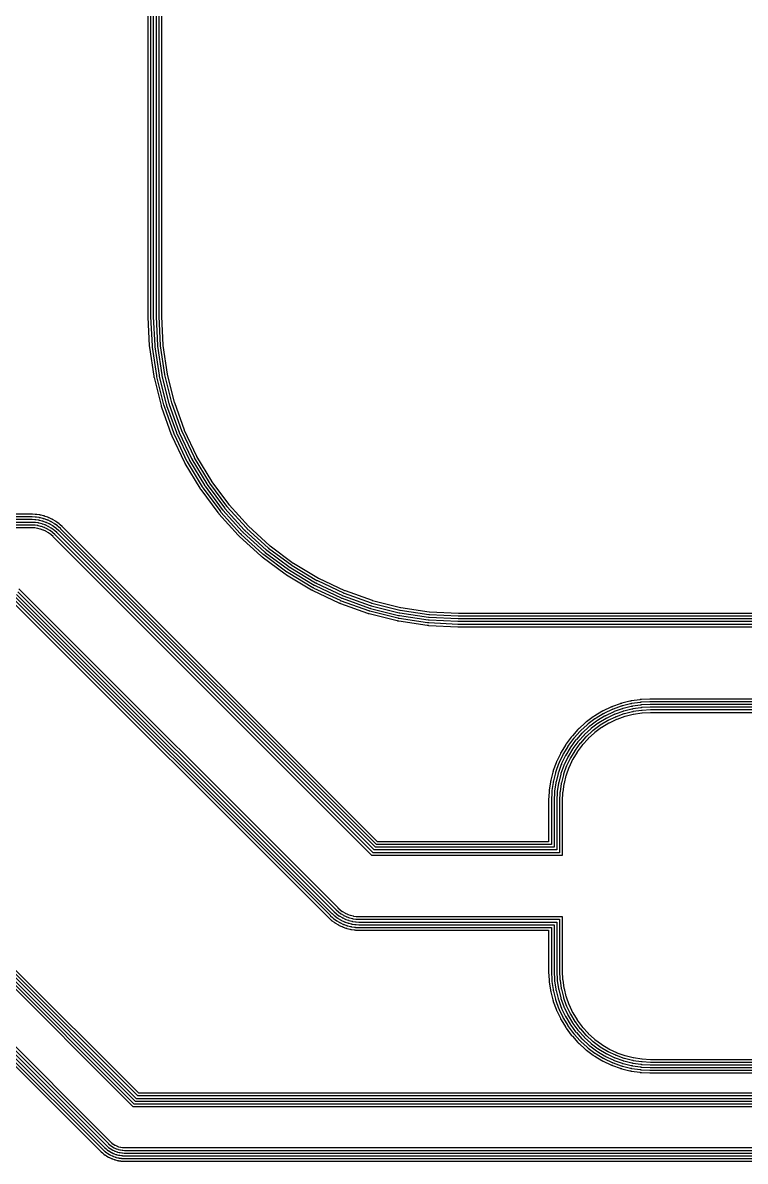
# Model space of a CAD drawing. Header units: metres. Extents: x 1.5 to 44, y 0.3 to 33.8.
# Drawn here: x 22.78 to 33.4, y 0.28 to 17.03 of the extents above; entities that cross this region are included whole.
import ezdxf

# ---------------------------------------------------------------- set-up
doc = ezdxf.new("R2010")
doc.units = ezdxf.units.M

msp = doc.modelspace()

# ---------------------------------------------------------------- linework, layer by layer
for points in [[(24.615, 21.343), (24.615, 12.707), (24.615, 12.701), (24.615, 12.695), (24.636, 12.272), (24.636, 12.265), (24.637, 12.259), (24.638, 12.253), (24.639, 12.247), (24.701, 11.828), (24.702, 11.822), (24.703, 11.816), (24.704, 11.81), (24.705, 11.804), (24.808, 11.393), (24.81, 11.387), (24.812, 11.381), (24.814, 11.375), (24.816, 11.369), (24.958, 10.97), (24.96, 10.965), (24.963, 10.959), (24.965, 10.953), (24.968, 10.948), (25.149, 10.565), (25.152, 10.559), (25.154, 10.554), (25.157, 10.548), (25.16, 10.543), (25.378, 10.18), (25.382, 10.174), (25.385, 10.169), (25.388, 10.164), (25.392, 10.159), (25.644, 9.819), (25.648, 9.814), (25.652, 9.809), (25.656, 9.804), (25.66, 9.8), (25.944, 9.486), (25.949, 9.481), (25.953, 9.477), (25.957, 9.473), (25.962, 9.468), (26.276, 9.184), (26.28, 9.18), (26.285, 9.176), (26.29, 9.172), (26.295, 9.168), (26.635, 8.916), (26.64, 8.912), (26.645, 8.909), (26.65, 8.906), (26.656, 8.902), (27.019, 8.684), (27.024, 8.681), (27.03, 8.678), (27.035, 8.676), (27.041, 8.673), (27.424, 8.492), (27.429, 8.489), (27.435, 8.487), (27.441, 8.484), (27.446, 8.482), (27.845, 8.34), (27.851, 8.338), (27.857, 8.336), (27.863, 8.334), (27.869, 8.332), (28.28, 8.229), (28.286, 8.228), (28.292, 8.227), (28.298, 8.226), (28.304, 8.225), (28.723, 8.163), (28.729, 8.162), (28.735, 8.161), (28.741, 8.16), (28.748, 8.16), (29.171, 8.139), (29.177, 8.139), (29.183, 8.139), (36.491, 8.139)], [(24.655, 21.343), (24.655, 12.707), (24.655, 12.702), (24.655, 12.697), (24.676, 12.273), (24.676, 12.268), (24.677, 12.263), (24.677, 12.258), (24.678, 12.253), (24.74, 11.834), (24.741, 11.829), (24.742, 11.824), (24.743, 11.819), (24.744, 11.814), (24.847, 11.403), (24.849, 11.398), (24.85, 11.393), (24.852, 11.388), (24.853, 11.383), (24.996, 10.984), (24.998, 10.979), (25, 10.974), (25.002, 10.969), (25.004, 10.965), (25.185, 10.582), (25.187, 10.577), (25.19, 10.573), (25.192, 10.568), (25.195, 10.564), (25.413, 10.2), (25.415, 10.196), (25.418, 10.191), (25.421, 10.187), (25.424, 10.183), (25.676, 9.843), (25.68, 9.839), (25.683, 9.834), (25.686, 9.831), (25.69, 9.827), (25.974, 9.513), (25.978, 9.509), (25.981, 9.505), (25.985, 9.502), (25.989, 9.498), (26.303, 9.214), (26.307, 9.21), (26.31, 9.207), (26.315, 9.204), (26.319, 9.2), (26.659, 8.948), (26.663, 8.945), (26.667, 8.942), (26.672, 8.939), (26.676, 8.937), (27.04, 8.719), (27.044, 8.716), (27.049, 8.714), (27.053, 8.711), (27.058, 8.709), (27.441, 8.528), (27.445, 8.526), (27.45, 8.524), (27.455, 8.522), (27.46, 8.52), (27.859, 8.377), (27.864, 8.376), (27.869, 8.374), (27.874, 8.373), (27.879, 8.371), (28.29, 8.268), (28.295, 8.267), (28.3, 8.266), (28.305, 8.265), (28.31, 8.264), (28.729, 8.202), (28.734, 8.201), (28.739, 8.201), (28.744, 8.2), (28.749, 8.2), (29.173, 8.179), (29.178, 8.179), (29.183, 8.179), (36.508, 8.179)], [(24.695, 21.343), (24.695, 12.707), (24.695, 12.703), (24.695, 12.699), (24.716, 12.275), (24.716, 12.271), (24.717, 12.267), (24.717, 12.263), (24.718, 12.259), (24.78, 11.84), (24.78, 11.836), (24.781, 11.831), (24.782, 11.827), (24.783, 11.823), (24.886, 11.412), (24.887, 11.408), (24.888, 11.404), (24.89, 11.4), (24.891, 11.396), (25.034, 10.997), (25.035, 10.993), (25.037, 10.99), (25.038, 10.986), (25.04, 10.982), (25.221, 10.599), (25.223, 10.595), (25.225, 10.591), (25.227, 10.588), (25.229, 10.584), (25.447, 10.221), (25.449, 10.217), (25.451, 10.214), (25.454, 10.21), (25.456, 10.207), (25.709, 9.866), (25.711, 9.863), (25.714, 9.86), (25.716, 9.857), (25.719, 9.854), (26.004, 9.54), (26.007, 9.537), (26.01, 9.534), (26.013, 9.531), (26.016, 9.528), (26.33, 9.243), (26.333, 9.24), (26.336, 9.238), (26.339, 9.235), (26.342, 9.233), (26.683, 8.98), (26.686, 8.978), (26.69, 8.975), (26.693, 8.973), (26.697, 8.971), (27.06, 8.753), (27.064, 8.751), (27.067, 8.749), (27.071, 8.747), (27.075, 8.745), (27.458, 8.564), (27.462, 8.562), (27.466, 8.561), (27.469, 8.559), (27.473, 8.558), (27.872, 8.415), (27.876, 8.414), (27.88, 8.412), (27.884, 8.411), (27.888, 8.41), (28.299, 8.307), (28.303, 8.306), (28.307, 8.305), (28.312, 8.304), (28.316, 8.304), (28.735, 8.242), (28.739, 8.241), (28.743, 8.241), (28.747, 8.24), (28.751, 8.24), (29.175, 8.219), (29.179, 8.219), (29.183, 8.219), (36.525, 8.219)], [(24.735, 21.343), (24.735, 12.707), (24.735, 12.704), (24.735, 12.701), (24.756, 12.277), (24.756, 12.274), (24.756, 12.271), (24.757, 12.268), (24.757, 12.265), (24.819, 11.846), (24.82, 11.842), (24.82, 11.839), (24.821, 11.836), (24.822, 11.833), (24.925, 11.422), (24.926, 11.419), (24.927, 11.416), (24.928, 11.413), (24.929, 11.41), (25.071, 11.011), (25.072, 11.008), (25.074, 11.005), (25.075, 11.002), (25.076, 10.999), (25.257, 10.616), (25.259, 10.613), (25.26, 10.61), (25.262, 10.607), (25.263, 10.605), (25.481, 10.241), (25.483, 10.239), (25.485, 10.236), (25.486, 10.233), (25.488, 10.231), (25.741, 9.89), (25.743, 9.888), (25.745, 9.885), (25.747, 9.883), (25.749, 9.88), (26.033, 9.566), (26.036, 9.564), (26.038, 9.562), (26.04, 9.56), (26.042, 9.557), (26.356, 9.273), (26.359, 9.271), (26.361, 9.269), (26.364, 9.267), (26.366, 9.265), (26.707, 9.012), (26.709, 9.01), (26.712, 9.009), (26.715, 9.007), (26.717, 9.005), (27.081, 8.787), (27.083, 8.786), (27.086, 8.784), (27.089, 8.783), (27.092, 8.781), (27.475, 8.6), (27.478, 8.599), (27.481, 8.598), (27.484, 8.596), (27.487, 8.595), (27.886, 8.453), (27.889, 8.452), (27.892, 8.451), (27.895, 8.45), (27.898, 8.449), (28.309, 8.346), (28.312, 8.345), (28.315, 8.344), (28.318, 8.344), (28.322, 8.343), (28.741, 8.281), (28.744, 8.281), (28.747, 8.28), (28.75, 8.28), (28.753, 8.28), (29.177, 8.259), (29.18, 8.259), (29.183, 8.259), (36.541, 8.259)], [(24.775, 21.343), (24.775, 12.707), (24.775, 12.705), (24.775, 12.703), (24.796, 12.279), (24.796, 12.277), (24.796, 12.275), (24.796, 12.273), (24.797, 12.271), (24.859, 11.851), (24.859, 11.849), (24.86, 11.847), (24.86, 11.845), (24.861, 11.843), (24.964, 11.432), (24.964, 11.43), (24.965, 11.427), (24.965, 11.425), (24.966, 11.423), (25.109, 11.024), (25.11, 11.022), (25.111, 11.02), (25.111, 11.018), (25.112, 11.016), (25.294, 10.633), (25.294, 10.631), (25.296, 10.629), (25.297, 10.627), (25.298, 10.625), (25.516, 10.262), (25.517, 10.26), (25.518, 10.258), (25.519, 10.256), (25.52, 10.254), (25.773, 9.914), (25.774, 9.912), (25.776, 9.911), (25.777, 9.909), (25.778, 9.907), (26.063, 9.593), (26.065, 9.592), (26.066, 9.59), (26.068, 9.589), (26.069, 9.587), (26.383, 9.302), (26.385, 9.301), (26.387, 9.3), (26.388, 9.298), (26.39, 9.297), (26.73, 9.044), (26.732, 9.043), (26.734, 9.042), (26.736, 9.041), (26.738, 9.04), (27.101, 8.822), (27.103, 8.821), (27.105, 8.82), (27.107, 8.818), (27.109, 8.818), (27.492, 8.636), (27.494, 8.635), (27.496, 8.635), (27.498, 8.634), (27.5, 8.633), (27.899, 8.49), (27.901, 8.489), (27.903, 8.489), (27.906, 8.488), (27.908, 8.488), (28.319, 8.385), (28.321, 8.384), (28.323, 8.384), (28.325, 8.383), (28.327, 8.383), (28.747, 8.321), (28.749, 8.32), (28.751, 8.32), (28.753, 8.32), (28.755, 8.32), (29.179, 8.299), (29.181, 8.299), (29.183, 8.299), (36.558, 8.299)], [(24.815, 21.343), (24.815, 12.707), (24.815, 12.706), (24.815, 12.705), (24.836, 12.281), (24.836, 12.28), (24.836, 12.279), (24.836, 12.278), (24.836, 12.276), (24.899, 11.857), (24.899, 11.856), (24.899, 11.855), (24.899, 11.854), (24.899, 11.852), (25.002, 11.441), (25.003, 11.44), (25.003, 11.439), (25.003, 11.438), (25.004, 11.437), (25.147, 11.038), (25.147, 11.037), (25.148, 11.035), (25.148, 11.034), (25.149, 11.033), (25.33, 10.65), (25.33, 10.649), (25.331, 10.648), (25.331, 10.647), (25.332, 10.646), (25.55, 10.282), (25.55, 10.281), (25.551, 10.28), (25.552, 10.279), (25.553, 10.278), (25.805, 9.938), (25.806, 9.937), (25.807, 9.936), (25.807, 9.935), (25.808, 9.934), (26.093, 9.62), (26.094, 9.619), (26.094, 9.618), (26.095, 9.618), (26.096, 9.617), (26.41, 9.332), (26.411, 9.331), (26.412, 9.331), (26.413, 9.33), (26.414, 9.329), (26.754, 9.077), (26.755, 9.076), (26.756, 9.075), (26.757, 9.074), (26.758, 9.074), (27.122, 8.856), (27.123, 8.855), (27.124, 8.855), (27.125, 8.854), (27.126, 8.854), (27.509, 8.673), (27.51, 8.672), (27.511, 8.672), (27.513, 8.671), (27.514, 8.671), (27.913, 8.528), (27.914, 8.527), (27.915, 8.527), (27.916, 8.527), (27.917, 8.526), (28.328, 8.423), (28.33, 8.423), (28.331, 8.423), (28.332, 8.423), (28.333, 8.423), (28.752, 8.36), (28.754, 8.36), (28.755, 8.36), (28.756, 8.36), (28.757, 8.36), (29.181, 8.339), (29.182, 8.339), (29.183, 8.339), (36.574, 8.339)], [(36.009, 6.995), (32.009, 6.995), (32.005, 6.995), (32.001, 6.995), (31.878, 6.989), (31.874, 6.989), (31.87, 6.988), (31.866, 6.988), (31.862, 6.987), (31.74, 6.969), (31.736, 6.968), (31.732, 6.968), (31.728, 6.967), (31.724, 6.966), (31.605, 6.936), (31.601, 6.935), (31.597, 6.934), (31.593, 6.933), (31.589, 6.931), (31.473, 6.89), (31.469, 6.888), (31.466, 6.887), (31.462, 6.885), (31.458, 6.884), (31.347, 6.831), (31.343, 6.829), (31.34, 6.827), (31.336, 6.825), (31.332, 6.823), (31.227, 6.76), (31.224, 6.758), (31.22, 6.756), (31.217, 6.753), (31.213, 6.751), (31.115, 6.678), (31.111, 6.675), (31.108, 6.673), (31.105, 6.67), (31.102, 6.667), (31.011, 6.585), (31.008, 6.582), (31.005, 6.579), (31.002, 6.576), (30.999, 6.573), (30.917, 6.482), (30.914, 6.479), (30.911, 6.476), (30.909, 6.473), (30.906, 6.469), (30.833, 6.371), (30.831, 6.367), (30.828, 6.364), (30.826, 6.36), (30.824, 6.357), (30.761, 6.252), (30.759, 6.248), (30.757, 6.244), (30.755, 6.241), (30.753, 6.237), (30.7, 6.126), (30.699, 6.122), (30.697, 6.118), (30.696, 6.115), (30.694, 6.111), (30.653, 5.995), (30.651, 5.991), (30.65, 5.987), (30.649, 5.983), (30.648, 5.979), (30.618, 5.86), (30.617, 5.856), (30.616, 5.852), (30.616, 5.848), (30.615, 5.844), (30.597, 5.722), (30.596, 5.718), (30.596, 5.714), (30.595, 5.71), (30.595, 5.706), (30.589, 5.583), (30.589, 5.579), (30.589, 5.575), (30.589, 4.895), (27.961, 4.895), (23.308, 9.548), (23.305, 9.551), (23.302, 9.554), (23.273, 9.58), (23.27, 9.583), (23.267, 9.586), (23.263, 9.588), (23.26, 9.591), (23.229, 9.614), (23.225, 9.617), (23.222, 9.619), (23.218, 9.621), (23.215, 9.624), (23.181, 9.644), (23.177, 9.646), (23.174, 9.648), (23.17, 9.65), (23.166, 9.652), (23.131, 9.668), (23.127, 9.67), (23.123, 9.672), (23.119, 9.673), (23.115, 9.675), (23.078, 9.688), (23.075, 9.689), (23.071, 9.691), (23.067, 9.692), (23.062, 9.693), (23.024, 9.702), (23.02, 9.703), (23.016, 9.704), (23.012, 9.705), (23.008, 9.706), (22.969, 9.711), (22.965, 9.712), (22.961, 9.712), (22.957, 9.713), (22.953, 9.713), (22.913, 9.715), (22.909, 9.715), (22.905, 9.715), (22.49, 9.715)], [(36.009, 7.035), (32.009, 7.035), (32.004, 7.035), (31.999, 7.035), (31.876, 7.029), (31.871, 7.028), (31.866, 7.028), (31.861, 7.027), (31.856, 7.027), (31.734, 7.009), (31.729, 7.008), (31.724, 7.007), (31.719, 7.006), (31.714, 7.005), (31.595, 6.975), (31.59, 6.974), (31.585, 6.972), (31.58, 6.971), (31.575, 6.969), (31.46, 6.928), (31.455, 6.926), (31.45, 6.924), (31.446, 6.922), (31.441, 6.92), (31.33, 6.867), (31.325, 6.865), (31.321, 6.863), (31.316, 6.86), (31.312, 6.858), (31.207, 6.794), (31.202, 6.792), (31.198, 6.789), (31.194, 6.786), (31.189, 6.783), (31.091, 6.71), (31.087, 6.707), (31.083, 6.704), (31.079, 6.7), (31.075, 6.697), (30.984, 6.614), (30.98, 6.611), (30.977, 6.607), (30.973, 6.604), (30.97, 6.6), (30.887, 6.509), (30.884, 6.505), (30.88, 6.501), (30.877, 6.497), (30.874, 6.493), (30.801, 6.395), (30.798, 6.39), (30.795, 6.386), (30.792, 6.382), (30.79, 6.377), (30.726, 6.272), (30.724, 6.268), (30.721, 6.263), (30.719, 6.259), (30.717, 6.254), (30.664, 6.143), (30.662, 6.138), (30.66, 6.134), (30.658, 6.129), (30.656, 6.124), (30.615, 6.009), (30.613, 6.004), (30.612, 5.999), (30.61, 5.994), (30.609, 5.989), (30.579, 5.87), (30.578, 5.865), (30.577, 5.86), (30.576, 5.855), (30.575, 5.85), (30.557, 5.728), (30.557, 5.723), (30.556, 5.718), (30.556, 5.713), (30.555, 5.708), (30.549, 5.585), (30.549, 5.58), (30.549, 5.575), (30.549, 4.935), (27.978, 4.935), (23.336, 9.576), (23.333, 9.58), (23.329, 9.584), (23.3, 9.61), (23.296, 9.613), (23.292, 9.617), (23.288, 9.62), (23.284, 9.623), (23.252, 9.646), (23.248, 9.649), (23.244, 9.652), (23.24, 9.655), (23.235, 9.658), (23.202, 9.678), (23.197, 9.681), (23.193, 9.683), (23.188, 9.686), (23.183, 9.688), (23.148, 9.705), (23.143, 9.707), (23.139, 9.709), (23.134, 9.711), (23.129, 9.712), (23.092, 9.726), (23.087, 9.727), (23.082, 9.729), (23.077, 9.73), (23.072, 9.732), (23.034, 9.741), (23.029, 9.742), (23.024, 9.743), (23.019, 9.744), (23.014, 9.745), (22.975, 9.751), (22.97, 9.752), (22.965, 9.752), (22.96, 9.753), (22.955, 9.753), (22.915, 9.755), (22.91, 9.755), (22.905, 9.755), (22.53, 9.755)], [(36.009, 7.075), (32.009, 7.075), (32.003, 7.075), (31.997, 7.075), (31.874, 7.069), (31.868, 7.068), (31.862, 7.068), (31.856, 7.067), (31.85, 7.066), (31.728, 7.048), (31.722, 7.047), (31.716, 7.046), (31.71, 7.045), (31.704, 7.044), (31.585, 7.014), (31.579, 7.012), (31.574, 7.01), (31.568, 7.009), (31.562, 7.007), (31.446, 6.965), (31.441, 6.963), (31.435, 6.961), (31.429, 6.958), (31.424, 6.956), (31.313, 6.903), (31.307, 6.901), (31.302, 6.898), (31.297, 6.895), (31.291, 6.892), (31.186, 6.829), (31.181, 6.826), (31.176, 6.822), (31.171, 6.819), (31.166, 6.815), (31.067, 6.742), (31.062, 6.738), (31.057, 6.735), (31.053, 6.731), (31.048, 6.727), (30.957, 6.644), (30.953, 6.64), (30.948, 6.636), (30.944, 6.631), (30.94, 6.627), (30.858, 6.536), (30.853, 6.531), (30.849, 6.527), (30.846, 6.522), (30.842, 6.517), (30.769, 6.418), (30.765, 6.413), (30.762, 6.408), (30.758, 6.403), (30.755, 6.398), (30.692, 6.293), (30.689, 6.287), (30.686, 6.282), (30.683, 6.277), (30.681, 6.271), (30.628, 6.16), (30.626, 6.155), (30.623, 6.149), (30.621, 6.143), (30.619, 6.138), (30.577, 6.022), (30.575, 6.016), (30.574, 6.01), (30.572, 6.005), (30.57, 5.999), (30.541, 5.88), (30.539, 5.874), (30.538, 5.868), (30.537, 5.862), (30.536, 5.856), (30.518, 5.734), (30.517, 5.728), (30.516, 5.722), (30.516, 5.716), (30.515, 5.71), (30.509, 5.587), (30.509, 5.581), (30.509, 5.575), (30.509, 4.975), (27.994, 4.975), (23.365, 9.605), (23.36, 9.609), (23.356, 9.613), (23.327, 9.64), (23.322, 9.644), (23.317, 9.648), (23.313, 9.651), (23.308, 9.655), (23.276, 9.679), (23.271, 9.682), (23.266, 9.686), (23.261, 9.689), (23.256, 9.692), (23.222, 9.712), (23.217, 9.715), (23.212, 9.718), (23.206, 9.721), (23.201, 9.724), (23.165, 9.741), (23.159, 9.743), (23.154, 9.746), (23.148, 9.748), (23.142, 9.75), (23.105, 9.763), (23.1, 9.765), (23.094, 9.767), (23.088, 9.769), (23.082, 9.77), (23.044, 9.78), (23.038, 9.781), (23.032, 9.783), (23.026, 9.784), (23.02, 9.785), (22.981, 9.791), (22.975, 9.791), (22.969, 9.792), (22.963, 9.793), (22.957, 9.793), (22.917, 9.795), (22.911, 9.795), (22.905, 9.795), (22.57, 9.795)], [(36.009, 6.875), (32.009, 6.875), (32.008, 6.875), (32.007, 6.875), (31.884, 6.869), (31.883, 6.869), (31.882, 6.869), (31.88, 6.869), (31.879, 6.868), (31.758, 6.85), (31.757, 6.85), (31.755, 6.85), (31.754, 6.85), (31.753, 6.849), (31.634, 6.82), (31.633, 6.819), (31.632, 6.819), (31.63, 6.819), (31.629, 6.818), (31.514, 6.777), (31.513, 6.777), (31.512, 6.776), (31.51, 6.776), (31.509, 6.775), (31.398, 6.723), (31.397, 6.722), (31.396, 6.722), (31.395, 6.721), (31.394, 6.72), (31.289, 6.657), (31.288, 6.657), (31.287, 6.656), (31.286, 6.655), (31.285, 6.655), (31.186, 6.581), (31.185, 6.581), (31.184, 6.58), (31.183, 6.579), (31.182, 6.578), (31.092, 6.496), (31.091, 6.495), (31.09, 6.494), (31.089, 6.493), (31.088, 6.492), (31.006, 6.402), (31.005, 6.401), (31.004, 6.4), (31.003, 6.399), (31.003, 6.398), (30.93, 6.299), (30.929, 6.298), (30.928, 6.297), (30.927, 6.296), (30.927, 6.295), (30.864, 6.19), (30.863, 6.189), (30.863, 6.188), (30.862, 6.187), (30.861, 6.186), (30.809, 6.075), (30.808, 6.074), (30.808, 6.073), (30.808, 6.071), (30.807, 6.07), (30.766, 5.955), (30.765, 5.954), (30.765, 5.952), (30.765, 5.951), (30.764, 5.95), (30.735, 5.831), (30.734, 5.83), (30.734, 5.829), (30.734, 5.827), (30.734, 5.826), (30.716, 5.705), (30.715, 5.704), (30.715, 5.702), (30.715, 5.701), (30.715, 5.7), (30.709, 5.577), (30.709, 5.576), (30.709, 5.575), (30.709, 4.775), (27.911, 4.775), (23.223, 9.463), (23.222, 9.464), (23.222, 9.465), (23.192, 9.491), (23.192, 9.492), (23.191, 9.493), (23.19, 9.494), (23.189, 9.495), (23.157, 9.518), (23.156, 9.519), (23.155, 9.519), (23.154, 9.52), (23.153, 9.521), (23.119, 9.541), (23.118, 9.541), (23.117, 9.542), (23.116, 9.543), (23.115, 9.543), (23.08, 9.56), (23.078, 9.56), (23.077, 9.561), (23.076, 9.561), (23.075, 9.562), (23.038, 9.575), (23.037, 9.575), (23.036, 9.576), (23.035, 9.576), (23.033, 9.576), (22.995, 9.586), (22.994, 9.586), (22.993, 9.587), (22.992, 9.587), (22.99, 9.587), (22.952, 9.593), (22.95, 9.593), (22.949, 9.593), (22.948, 9.593), (22.947, 9.593), (22.907, 9.595), (22.906, 9.595), (22.905, 9.595), (22.37, 9.595)], [(36.009, 6.915), (32.009, 6.915), (32.007, 6.915), (32.005, 6.915), (31.882, 6.909), (31.88, 6.909), (31.878, 6.909), (31.875, 6.908), (31.873, 6.908), (31.752, 6.89), (31.75, 6.89), (31.748, 6.889), (31.745, 6.889), (31.743, 6.888), (31.624, 6.858), (31.622, 6.858), (31.62, 6.857), (31.618, 6.857), (31.616, 6.856), (31.5, 6.815), (31.498, 6.814), (31.496, 6.813), (31.494, 6.812), (31.492, 6.811), (31.381, 6.759), (31.379, 6.758), (31.377, 6.757), (31.375, 6.756), (31.373, 6.755), (31.268, 6.692), (31.266, 6.69), (31.265, 6.689), (31.263, 6.688), (31.261, 6.687), (31.162, 6.614), (31.161, 6.612), (31.159, 6.611), (31.157, 6.609), (31.156, 6.608), (31.065, 6.526), (31.063, 6.524), (31.061, 6.523), (31.06, 6.521), (31.058, 6.519), (30.976, 6.428), (30.975, 6.427), (30.973, 6.425), (30.972, 6.423), (30.97, 6.422), (30.897, 6.323), (30.896, 6.321), (30.895, 6.319), (30.894, 6.318), (30.892, 6.316), (30.829, 6.211), (30.828, 6.209), (30.827, 6.207), (30.826, 6.205), (30.825, 6.203), (30.773, 6.092), (30.772, 6.09), (30.771, 6.088), (30.77, 6.086), (30.769, 6.084), (30.728, 5.968), (30.727, 5.966), (30.727, 5.964), (30.726, 5.962), (30.726, 5.96), (30.696, 5.841), (30.695, 5.839), (30.695, 5.836), (30.694, 5.834), (30.694, 5.832), (30.676, 5.711), (30.676, 5.709), (30.675, 5.706), (30.675, 5.704), (30.675, 5.702), (30.669, 5.579), (30.669, 5.577), (30.669, 5.575), (30.669, 4.815), (27.928, 4.815), (23.252, 9.492), (23.25, 9.493), (23.248, 9.495), (23.219, 9.521), (23.218, 9.523), (23.216, 9.524), (23.214, 9.525), (23.213, 9.527), (23.181, 9.55), (23.179, 9.551), (23.177, 9.553), (23.176, 9.554), (23.174, 9.555), (23.14, 9.575), (23.138, 9.576), (23.136, 9.577), (23.134, 9.578), (23.132, 9.579), (23.097, 9.596), (23.095, 9.597), (23.093, 9.598), (23.091, 9.599), (23.088, 9.599), (23.052, 9.613), (23.049, 9.613), (23.047, 9.614), (23.045, 9.615), (23.043, 9.615), (23.005, 9.625), (23.003, 9.625), (23.001, 9.626), (22.998, 9.626), (22.996, 9.627), (22.957, 9.632), (22.955, 9.633), (22.953, 9.633), (22.951, 9.633), (22.949, 9.633), (22.909, 9.635), (22.907, 9.635), (22.905, 9.635), (22.41, 9.635)], [(36.009, 6.955), (32.009, 6.955), (32.006, 6.955), (32.003, 6.955), (31.88, 6.949), (31.877, 6.949), (31.874, 6.948), (31.871, 6.948), (31.867, 6.948), (31.746, 6.93), (31.743, 6.929), (31.74, 6.928), (31.737, 6.928), (31.734, 6.927), (31.615, 6.897), (31.611, 6.896), (31.608, 6.896), (31.605, 6.895), (31.602, 6.894), (31.487, 6.852), (31.484, 6.851), (31.481, 6.85), (31.478, 6.849), (31.475, 6.847), (31.364, 6.795), (31.361, 6.794), (31.358, 6.792), (31.356, 6.791), (31.353, 6.789), (31.248, 6.726), (31.245, 6.724), (31.242, 6.722), (31.24, 6.721), (31.237, 6.719), (31.139, 6.646), (31.136, 6.644), (31.134, 6.642), (31.131, 6.64), (31.129, 6.638), (31.038, 6.555), (31.035, 6.553), (31.033, 6.551), (31.031, 6.549), (31.029, 6.546), (30.946, 6.455), (30.944, 6.453), (30.942, 6.45), (30.94, 6.448), (30.938, 6.445), (30.865, 6.347), (30.863, 6.344), (30.862, 6.342), (30.86, 6.339), (30.858, 6.336), (30.795, 6.231), (30.793, 6.228), (30.792, 6.226), (30.79, 6.223), (30.789, 6.22), (30.737, 6.109), (30.735, 6.106), (30.734, 6.103), (30.733, 6.1), (30.732, 6.097), (30.69, 5.982), (30.689, 5.979), (30.688, 5.976), (30.688, 5.973), (30.687, 5.969), (30.657, 5.85), (30.656, 5.847), (30.656, 5.844), (30.655, 5.841), (30.654, 5.838), (30.636, 5.717), (30.636, 5.713), (30.636, 5.71), (30.635, 5.707), (30.635, 5.704), (30.629, 5.581), (30.629, 5.578), (30.629, 5.575), (30.629, 4.855), (27.945, 4.855), (23.28, 9.52), (23.278, 9.522), (23.275, 9.524), (23.246, 9.551), (23.244, 9.553), (23.241, 9.555), (23.239, 9.557), (23.236, 9.559), (23.205, 9.582), (23.202, 9.584), (23.2, 9.586), (23.197, 9.588), (23.194, 9.589), (23.16, 9.609), (23.158, 9.611), (23.155, 9.613), (23.152, 9.614), (23.149, 9.615), (23.114, 9.632), (23.111, 9.634), (23.108, 9.635), (23.105, 9.636), (23.102, 9.637), (23.065, 9.65), (23.062, 9.651), (23.059, 9.652), (23.056, 9.653), (23.053, 9.654), (23.015, 9.664), (23.012, 9.664), (23.008, 9.665), (23.005, 9.666), (23.002, 9.666), (22.963, 9.672), (22.96, 9.672), (22.957, 9.673), (22.954, 9.673), (22.951, 9.673), (22.911, 9.675), (22.908, 9.675), (22.905, 9.675), (22.45, 9.675)], [(22.669, 8.575), (27.322, 3.922), (27.325, 3.919), (27.328, 3.916), (27.357, 3.89), (27.36, 3.887), (27.363, 3.884), (27.367, 3.882), (27.37, 3.879), (27.401, 3.856), (27.405, 3.853), (27.408, 3.851), (27.412, 3.849), (27.415, 3.846), (27.449, 3.826), (27.453, 3.824), (27.456, 3.822), (27.46, 3.82), (27.464, 3.818), (27.499, 3.802), (27.503, 3.8), (27.507, 3.798), (27.511, 3.797), (27.515, 3.795), (27.552, 3.782), (27.556, 3.781), (27.559, 3.779), (27.563, 3.778), (27.568, 3.777), (27.606, 3.768), (27.61, 3.767), (27.614, 3.766), (27.618, 3.765), (27.622, 3.764), (27.661, 3.759), (27.665, 3.758), (27.669, 3.758), (27.673, 3.757), (27.677, 3.757), (27.717, 3.755), (27.721, 3.755), (27.725, 3.755), (30.589, 3.755), (30.589, 3.075), (30.589, 3.071), (30.589, 3.067), (30.595, 2.944), (30.595, 2.94), (30.596, 2.936), (30.596, 2.932), (30.597, 2.928), (30.615, 2.806), (30.616, 2.802), (30.616, 2.798), (30.617, 2.794), (30.618, 2.79), (30.648, 2.671), (30.649, 2.667), (30.65, 2.663), (30.651, 2.659), (30.653, 2.655), (30.694, 2.539), (30.696, 2.535), (30.697, 2.532), (30.699, 2.528), (30.7, 2.524), (30.753, 2.413), (30.755, 2.409), (30.757, 2.406), (30.759, 2.402), (30.761, 2.398), (30.824, 2.293), (30.826, 2.29), (30.828, 2.286), (30.831, 2.283), (30.833, 2.279), (30.906, 2.181), (30.909, 2.177), (30.911, 2.174), (30.914, 2.171), (30.917, 2.168), (30.999, 2.077), (31.002, 2.074), (31.005, 2.071), (31.008, 2.068), (31.011, 2.065), (31.102, 1.983), (31.105, 1.98), (31.108, 1.977), (31.111, 1.975), (31.115, 1.972), (31.213, 1.899), (31.217, 1.897), (31.22, 1.894), (31.224, 1.892), (31.227, 1.89), (31.332, 1.827), (31.336, 1.825), (31.34, 1.823), (31.343, 1.821), (31.347, 1.819), (31.458, 1.766), (31.462, 1.765), (31.466, 1.763), (31.469, 1.762), (31.473, 1.76), (31.589, 1.719), (31.593, 1.717), (31.597, 1.716), (31.601, 1.715), (31.605, 1.714), (31.724, 1.684), (31.728, 1.683), (31.732, 1.682), (31.736, 1.682), (31.74, 1.681), (31.862, 1.663), (31.866, 1.662), (31.87, 1.662), (31.874, 1.661), (31.878, 1.661), (32.001, 1.655), (32.005, 1.655), (32.009, 1.655), (36.009, 1.655)], [(22.685, 8.615), (27.35, 3.95), (27.352, 3.948), (27.355, 3.946), (27.384, 3.919), (27.386, 3.917), (27.389, 3.915), (27.391, 3.913), (27.394, 3.911), (27.425, 3.888), (27.428, 3.886), (27.43, 3.884), (27.433, 3.882), (27.436, 3.881), (27.47, 3.861), (27.472, 3.859), (27.475, 3.857), (27.478, 3.856), (27.481, 3.855), (27.516, 3.838), (27.519, 3.836), (27.522, 3.835), (27.525, 3.834), (27.528, 3.833), (27.565, 3.82), (27.568, 3.819), (27.571, 3.818), (27.574, 3.817), (27.577, 3.816), (27.615, 3.806), (27.618, 3.806), (27.622, 3.805), (27.625, 3.804), (27.628, 3.804), (27.667, 3.798), (27.67, 3.798), (27.673, 3.797), (27.676, 3.797), (27.679, 3.797), (27.719, 3.795), (27.722, 3.795), (27.725, 3.795), (30.629, 3.795), (30.629, 3.075), (30.629, 3.072), (30.629, 3.069), (30.635, 2.946), (30.635, 2.943), (30.636, 2.94), (30.636, 2.937), (30.636, 2.933), (30.654, 2.812), (30.655, 2.809), (30.656, 2.806), (30.656, 2.803), (30.657, 2.8), (30.687, 2.681), (30.688, 2.677), (30.688, 2.674), (30.689, 2.671), (30.69, 2.668), (30.732, 2.553), (30.733, 2.55), (30.734, 2.547), (30.735, 2.544), (30.737, 2.541), (30.789, 2.43), (30.79, 2.427), (30.792, 2.424), (30.793, 2.422), (30.795, 2.419), (30.858, 2.314), (30.86, 2.311), (30.862, 2.308), (30.863, 2.306), (30.865, 2.303), (30.938, 2.205), (30.94, 2.202), (30.942, 2.2), (30.944, 2.197), (30.946, 2.195), (31.029, 2.104), (31.031, 2.101), (31.033, 2.099), (31.035, 2.097), (31.038, 2.095), (31.129, 2.012), (31.131, 2.01), (31.134, 2.008), (31.136, 2.006), (31.139, 2.004), (31.237, 1.931), (31.24, 1.929), (31.242, 1.928), (31.245, 1.926), (31.248, 1.924), (31.353, 1.861), (31.356, 1.859), (31.358, 1.858), (31.361, 1.856), (31.364, 1.855), (31.475, 1.803), (31.478, 1.801), (31.481, 1.8), (31.484, 1.799), (31.487, 1.798), (31.602, 1.756), (31.605, 1.755), (31.608, 1.754), (31.611, 1.754), (31.615, 1.753), (31.734, 1.723), (31.737, 1.722), (31.74, 1.722), (31.743, 1.721), (31.746, 1.72), (31.867, 1.702), (31.871, 1.702), (31.874, 1.702), (31.877, 1.701), (31.88, 1.701), (32.003, 1.695), (32.006, 1.695), (32.009, 1.695), (36.009, 1.695)], [(22.702, 8.655), (27.378, 3.978), (27.38, 3.977), (27.382, 3.975), (27.411, 3.949), (27.412, 3.948), (27.414, 3.946), (27.416, 3.945), (27.418, 3.943), (27.449, 3.92), (27.451, 3.919), (27.453, 3.917), (27.455, 3.916), (27.456, 3.915), (27.49, 3.895), (27.492, 3.894), (27.494, 3.893), (27.496, 3.892), (27.498, 3.891), (27.533, 3.874), (27.535, 3.873), (27.537, 3.872), (27.539, 3.871), (27.542, 3.871), (27.579, 3.857), (27.581, 3.857), (27.583, 3.856), (27.585, 3.855), (27.587, 3.855), (27.625, 3.845), (27.627, 3.845), (27.629, 3.844), (27.632, 3.844), (27.634, 3.843), (27.673, 3.838), (27.675, 3.837), (27.677, 3.837), (27.679, 3.837), (27.681, 3.837), (27.721, 3.835), (27.723, 3.835), (27.725, 3.835), (30.669, 3.835), (30.669, 3.075), (30.669, 3.073), (30.669, 3.071), (30.675, 2.948), (30.675, 2.946), (30.675, 2.944), (30.676, 2.941), (30.676, 2.939), (30.694, 2.818), (30.694, 2.816), (30.695, 2.814), (30.695, 2.811), (30.696, 2.809), (30.726, 2.69), (30.726, 2.688), (30.727, 2.686), (30.727, 2.684), (30.728, 2.682), (30.769, 2.566), (30.77, 2.564), (30.771, 2.562), (30.772, 2.56), (30.773, 2.558), (30.825, 2.447), (30.826, 2.445), (30.827, 2.443), (30.828, 2.441), (30.829, 2.439), (30.892, 2.334), (30.894, 2.332), (30.895, 2.331), (30.896, 2.329), (30.897, 2.327), (30.97, 2.228), (30.972, 2.227), (30.973, 2.225), (30.975, 2.223), (30.976, 2.222), (31.058, 2.131), (31.06, 2.129), (31.061, 2.127), (31.063, 2.126), (31.065, 2.124), (31.156, 2.042), (31.157, 2.041), (31.159, 2.039), (31.161, 2.038), (31.162, 2.036), (31.261, 1.963), (31.263, 1.962), (31.265, 1.961), (31.266, 1.96), (31.268, 1.958), (31.373, 1.895), (31.375, 1.894), (31.377, 1.893), (31.379, 1.892), (31.381, 1.891), (31.492, 1.839), (31.494, 1.838), (31.496, 1.837), (31.498, 1.836), (31.5, 1.835), (31.616, 1.794), (31.618, 1.793), (31.62, 1.793), (31.622, 1.792), (31.624, 1.792), (31.743, 1.762), (31.745, 1.761), (31.748, 1.761), (31.75, 1.76), (31.752, 1.76), (31.873, 1.742), (31.875, 1.742), (31.878, 1.741), (31.88, 1.741), (31.882, 1.741), (32.005, 1.735), (32.007, 1.735), (32.009, 1.735), (36.009, 1.735)], [(22.719, 8.695), (27.407, 4.007), (27.408, 4.006), (27.408, 4.005), (27.438, 3.979), (27.438, 3.978), (27.439, 3.977), (27.44, 3.976), (27.441, 3.975), (27.473, 3.952), (27.474, 3.951), (27.475, 3.951), (27.476, 3.95), (27.477, 3.949), (27.511, 3.929), (27.512, 3.929), (27.513, 3.928), (27.514, 3.927), (27.515, 3.927), (27.55, 3.91), (27.552, 3.91), (27.553, 3.909), (27.554, 3.909), (27.555, 3.908), (27.592, 3.895), (27.593, 3.895), (27.594, 3.894), (27.596, 3.894), (27.597, 3.894), (27.635, 3.884), (27.636, 3.884), (27.637, 3.883), (27.638, 3.883), (27.64, 3.883), (27.678, 3.877), (27.68, 3.877), (27.681, 3.877), (27.682, 3.877), (27.683, 3.877), (27.723, 3.875), (27.724, 3.875), (27.725, 3.875), (30.709, 3.875), (30.709, 3.075), (30.709, 3.074), (30.709, 3.073), (30.715, 2.95), (30.715, 2.949), (30.715, 2.948), (30.715, 2.946), (30.716, 2.945), (30.734, 2.824), (30.734, 2.823), (30.734, 2.821), (30.734, 2.82), (30.735, 2.819), (30.764, 2.7), (30.765, 2.699), (30.765, 2.698), (30.765, 2.696), (30.766, 2.695), (30.807, 2.58), (30.808, 2.579), (30.808, 2.578), (30.808, 2.576), (30.809, 2.575), (30.861, 2.464), (30.862, 2.463), (30.863, 2.462), (30.863, 2.461), (30.864, 2.46), (30.927, 2.355), (30.927, 2.354), (30.928, 2.353), (30.929, 2.352), (30.93, 2.351), (31.003, 2.252), (31.003, 2.251), (31.004, 2.25), (31.005, 2.249), (31.006, 2.248), (31.088, 2.158), (31.089, 2.157), (31.09, 2.156), (31.091, 2.155), (31.092, 2.154), (31.182, 2.072), (31.183, 2.071), (31.184, 2.07), (31.185, 2.069), (31.186, 2.069), (31.285, 1.996), (31.286, 1.995), (31.287, 1.994), (31.288, 1.993), (31.289, 1.993), (31.394, 1.93), (31.395, 1.929), (31.396, 1.929), (31.397, 1.928), (31.398, 1.927), (31.509, 1.875), (31.51, 1.874), (31.512, 1.874), (31.513, 1.874), (31.514, 1.873), (31.629, 1.832), (31.63, 1.831), (31.632, 1.831), (31.633, 1.831), (31.634, 1.83), (31.753, 1.801), (31.754, 1.8), (31.755, 1.8), (31.757, 1.8), (31.758, 1.8), (31.879, 1.782), (31.88, 1.781), (31.882, 1.781), (31.883, 1.781), (31.884, 1.781), (32.007, 1.775), (32.008, 1.775), (32.009, 1.775), (36.009, 1.775)], [(22.636, 8.495), (27.265, 3.865), (27.27, 3.861), (27.274, 3.857), (27.303, 3.83), (27.308, 3.826), (27.313, 3.822), (27.317, 3.819), (27.322, 3.815), (27.354, 3.791), (27.359, 3.788), (27.364, 3.784), (27.369, 3.781), (27.374, 3.778), (27.408, 3.758), (27.413, 3.755), (27.419, 3.752), (27.424, 3.749), (27.429, 3.746), (27.465, 3.729), (27.471, 3.727), (27.476, 3.724), (27.482, 3.722), (27.488, 3.72), (27.525, 3.707), (27.53, 3.705), (27.536, 3.703), (27.542, 3.701), (27.548, 3.7), (27.586, 3.69), (27.592, 3.689), (27.598, 3.687), (27.604, 3.686), (27.61, 3.685), (27.649, 3.679), (27.655, 3.679), (27.661, 3.678), (27.667, 3.677), (27.674, 3.677), (27.713, 3.675), (27.719, 3.675), (27.725, 3.675), (30.509, 3.675), (30.509, 3.075), (30.509, 3.069), (30.509, 3.063), (30.515, 2.94), (30.516, 2.934), (30.516, 2.928), (30.517, 2.922), (30.518, 2.916), (30.536, 2.794), (30.537, 2.788), (30.538, 2.782), (30.539, 2.776), (30.541, 2.77), (30.57, 2.651), (30.572, 2.645), (30.574, 2.64), (30.575, 2.634), (30.577, 2.628), (30.619, 2.512), (30.621, 2.507), (30.623, 2.501), (30.626, 2.495), (30.628, 2.49), (30.681, 2.379), (30.683, 2.373), (30.686, 2.368), (30.689, 2.363), (30.692, 2.357), (30.755, 2.252), (30.758, 2.247), (30.762, 2.242), (30.765, 2.237), (30.769, 2.232), (30.842, 2.133), (30.846, 2.128), (30.849, 2.123), (30.853, 2.119), (30.858, 2.114), (30.94, 2.023), (30.944, 2.019), (30.948, 2.014), (30.953, 2.01), (30.957, 2.006), (31.048, 1.924), (31.053, 1.919), (31.057, 1.915), (31.062, 1.912), (31.067, 1.908), (31.166, 1.835), (31.171, 1.831), (31.176, 1.828), (31.181, 1.824), (31.186, 1.821), (31.291, 1.758), (31.297, 1.755), (31.302, 1.752), (31.307, 1.749), (31.313, 1.747), (31.424, 1.694), (31.429, 1.692), (31.435, 1.689), (31.441, 1.687), (31.446, 1.685), (31.562, 1.643), (31.568, 1.641), (31.574, 1.64), (31.579, 1.638), (31.585, 1.636), (31.704, 1.607), (31.71, 1.605), (31.716, 1.604), (31.722, 1.603), (31.728, 1.602), (31.85, 1.584), (31.856, 1.583), (31.862, 1.582), (31.868, 1.582), (31.874, 1.581), (31.997, 1.575), (32.003, 1.575), (32.009, 1.575), (36.009, 1.575)], [(22.652, 8.535), (27.294, 3.894), (27.297, 3.89), (27.301, 3.886), (27.33, 3.86), (27.334, 3.857), (27.338, 3.853), (27.342, 3.85), (27.346, 3.847), (27.378, 3.824), (27.382, 3.821), (27.386, 3.818), (27.39, 3.815), (27.395, 3.812), (27.428, 3.792), (27.433, 3.789), (27.437, 3.787), (27.442, 3.784), (27.447, 3.782), (27.482, 3.765), (27.487, 3.763), (27.491, 3.761), (27.496, 3.759), (27.501, 3.758), (27.538, 3.744), (27.543, 3.743), (27.548, 3.741), (27.553, 3.74), (27.558, 3.738), (27.596, 3.729), (27.601, 3.728), (27.606, 3.727), (27.611, 3.726), (27.616, 3.725), (27.655, 3.719), (27.66, 3.718), (27.665, 3.718), (27.67, 3.717), (27.675, 3.717), (27.715, 3.715), (27.72, 3.715), (27.725, 3.715), (30.549, 3.715), (30.549, 3.075), (30.549, 3.07), (30.549, 3.065), (30.555, 2.942), (30.556, 2.937), (30.556, 2.932), (30.557, 2.927), (30.557, 2.922), (30.575, 2.8), (30.576, 2.795), (30.577, 2.79), (30.578, 2.785), (30.579, 2.78), (30.609, 2.661), (30.61, 2.656), (30.612, 2.651), (30.613, 2.646), (30.615, 2.641), (30.656, 2.526), (30.658, 2.521), (30.66, 2.516), (30.662, 2.512), (30.664, 2.507), (30.717, 2.396), (30.719, 2.391), (30.721, 2.387), (30.724, 2.382), (30.726, 2.378), (30.79, 2.273), (30.792, 2.268), (30.795, 2.264), (30.798, 2.26), (30.801, 2.255), (30.874, 2.157), (30.877, 2.153), (30.88, 2.149), (30.884, 2.145), (30.887, 2.141), (30.97, 2.05), (30.973, 2.046), (30.977, 2.043), (30.98, 2.039), (30.984, 2.036), (31.075, 1.953), (31.079, 1.95), (31.083, 1.946), (31.087, 1.943), (31.091, 1.94), (31.189, 1.867), (31.194, 1.864), (31.198, 1.861), (31.202, 1.858), (31.207, 1.856), (31.312, 1.792), (31.316, 1.79), (31.321, 1.787), (31.325, 1.785), (31.33, 1.783), (31.441, 1.73), (31.446, 1.728), (31.45, 1.726), (31.455, 1.724), (31.46, 1.722), (31.575, 1.681), (31.58, 1.679), (31.585, 1.678), (31.59, 1.676), (31.595, 1.675), (31.714, 1.645), (31.719, 1.644), (31.724, 1.643), (31.729, 1.642), (31.734, 1.641), (31.856, 1.623), (31.861, 1.623), (31.866, 1.622), (31.871, 1.622), (31.876, 1.621), (31.999, 1.615), (32.004, 1.615), (32.009, 1.615), (36.009, 1.615)], [(38.069, 1.276), (24.481, 1.276), (22.57, 3.187)], [(38.152, 1.076), (24.398, 1.076), (22.37, 3.104)], [(38.135, 1.116), (24.415, 1.116), (22.41, 3.121)], [(38.119, 1.156), (24.431, 1.156), (22.45, 3.138)], [(38.102, 1.196), (24.448, 1.196), (22.49, 3.154)], [(38.085, 1.236), (24.465, 1.236), (22.53, 3.171)], [(22.37, 2.256), (24.062, 0.564), (24.063, 0.563), (24.064, 0.562), (24.082, 0.546), (24.083, 0.545), (24.084, 0.544), (24.085, 0.543), (24.086, 0.543), (24.105, 0.528), (24.106, 0.527), (24.107, 0.526), (24.108, 0.526), (24.109, 0.525), (24.13, 0.513), (24.131, 0.512), (24.133, 0.511), (24.134, 0.511), (24.135, 0.51), (24.157, 0.5), (24.158, 0.499), (24.159, 0.499), (24.16, 0.498), (24.161, 0.498), (24.185, 0.49), (24.186, 0.489), (24.187, 0.489), (24.188, 0.488), (24.189, 0.488), (24.213, 0.482), (24.214, 0.482), (24.215, 0.482), (24.217, 0.481), (24.218, 0.481), (24.242, 0.478), (24.243, 0.477), (24.245, 0.477), (24.246, 0.477), (24.247, 0.477), (24.272, 0.476), (24.273, 0.476), (24.274, 0.476), (38.276, 0.476)], [(22.41, 2.159), (24.034, 0.535), (24.035, 0.534), (24.037, 0.532), (24.055, 0.516), (24.057, 0.515), (24.058, 0.513), (24.06, 0.512), (24.062, 0.51), (24.081, 0.496), (24.083, 0.494), (24.085, 0.493), (24.087, 0.492), (24.089, 0.491), (24.11, 0.478), (24.112, 0.477), (24.114, 0.476), (24.116, 0.475), (24.118, 0.474), (24.14, 0.464), (24.142, 0.463), (24.144, 0.462), (24.146, 0.461), (24.148, 0.46), (24.171, 0.452), (24.173, 0.451), (24.175, 0.451), (24.177, 0.45), (24.18, 0.449), (24.203, 0.443), (24.205, 0.443), (24.208, 0.442), (24.21, 0.442), (24.212, 0.442), (24.236, 0.438), (24.238, 0.438), (24.241, 0.438), (24.243, 0.437), (24.245, 0.437), (24.27, 0.436), (24.272, 0.436), (24.274, 0.436), (38.276, 0.436)], [(22.446, 2.067), (24.005, 0.507), (24.008, 0.505), (24.01, 0.503), (24.028, 0.486), (24.03, 0.484), (24.033, 0.482), (24.035, 0.48), (24.038, 0.478), (24.058, 0.464), (24.06, 0.462), (24.063, 0.46), (24.066, 0.458), (24.068, 0.457), (24.089, 0.444), (24.092, 0.442), (24.095, 0.441), (24.098, 0.439), (24.101, 0.438), (24.123, 0.427), (24.126, 0.426), (24.129, 0.425), (24.132, 0.424), (24.134, 0.423), (24.158, 0.414), (24.161, 0.413), (24.164, 0.412), (24.167, 0.411), (24.17, 0.411), (24.194, 0.405), (24.197, 0.404), (24.2, 0.403), (24.203, 0.403), (24.206, 0.402), (24.23, 0.398), (24.234, 0.398), (24.237, 0.398), (24.24, 0.397), (24.243, 0.397), (24.268, 0.396), (24.271, 0.396), (24.274, 0.396), (38.276, 0.396)], [(22.468, 1.988), (23.977, 0.479), (23.98, 0.476), (23.983, 0.473), (24.001, 0.457), (24.004, 0.454), (24.007, 0.451), (24.011, 0.449), (24.014, 0.446), (24.034, 0.431), (24.037, 0.429), (24.041, 0.427), (24.044, 0.424), (24.048, 0.422), (24.069, 0.41), (24.072, 0.408), (24.076, 0.405), (24.08, 0.404), (24.083, 0.402), (24.106, 0.391), (24.109, 0.39), (24.113, 0.388), (24.117, 0.386), (24.121, 0.385), (24.144, 0.377), (24.148, 0.375), (24.152, 0.374), (24.156, 0.373), (24.16, 0.372), (24.184, 0.366), (24.188, 0.365), (24.192, 0.364), (24.196, 0.363), (24.2, 0.363), (24.225, 0.359), (24.229, 0.358), (24.233, 0.358), (24.237, 0.358), (24.241, 0.357), (24.266, 0.356), (24.27, 0.356), (24.274, 0.356), (38.276, 0.356)], [(22.482, 1.917), (23.949, 0.451), (23.952, 0.447), (23.956, 0.444), (23.974, 0.427), (23.978, 0.424), (23.982, 0.42), (23.986, 0.417), (23.99, 0.414), (24.01, 0.399), (24.014, 0.396), (24.018, 0.393), (24.023, 0.391), (24.027, 0.388), (24.048, 0.375), (24.053, 0.373), (24.057, 0.37), (24.062, 0.368), (24.066, 0.366), (24.089, 0.355), (24.093, 0.353), (24.098, 0.351), (24.103, 0.349), (24.108, 0.347), (24.131, 0.339), (24.136, 0.337), (24.14, 0.336), (24.145, 0.334), (24.15, 0.333), (24.174, 0.327), (24.179, 0.326), (24.184, 0.325), (24.189, 0.324), (24.194, 0.323), (24.219, 0.319), (24.224, 0.319), (24.229, 0.318), (24.234, 0.318), (24.239, 0.317), (24.264, 0.316), (24.269, 0.316), (24.274, 0.316), (38.276, 0.316)], [(22.491, 1.851), (23.92, 0.422), (23.925, 0.418), (23.929, 0.414), (23.947, 0.397), (23.952, 0.393), (23.957, 0.389), (23.962, 0.386), (23.966, 0.382), (23.986, 0.367), (23.991, 0.364), (23.996, 0.36), (24.001, 0.357), (24.007, 0.354), (24.028, 0.341), (24.033, 0.338), (24.038, 0.335), (24.044, 0.332), (24.049, 0.329), (24.071, 0.319), (24.077, 0.316), (24.083, 0.314), (24.088, 0.312), (24.094, 0.31), (24.117, 0.301), (24.123, 0.299), (24.129, 0.297), (24.135, 0.296), (24.141, 0.294), (24.164, 0.288), (24.17, 0.287), (24.176, 0.285), (24.182, 0.284), (24.189, 0.283), (24.213, 0.28), (24.219, 0.279), (24.225, 0.278), (24.231, 0.278), (24.237, 0.277), (24.262, 0.276), (24.268, 0.276), (24.274, 0.276), (38.276, 0.276)]]:
    msp.add_lwpolyline(points)

doc.saveas('drawing.dxf')
